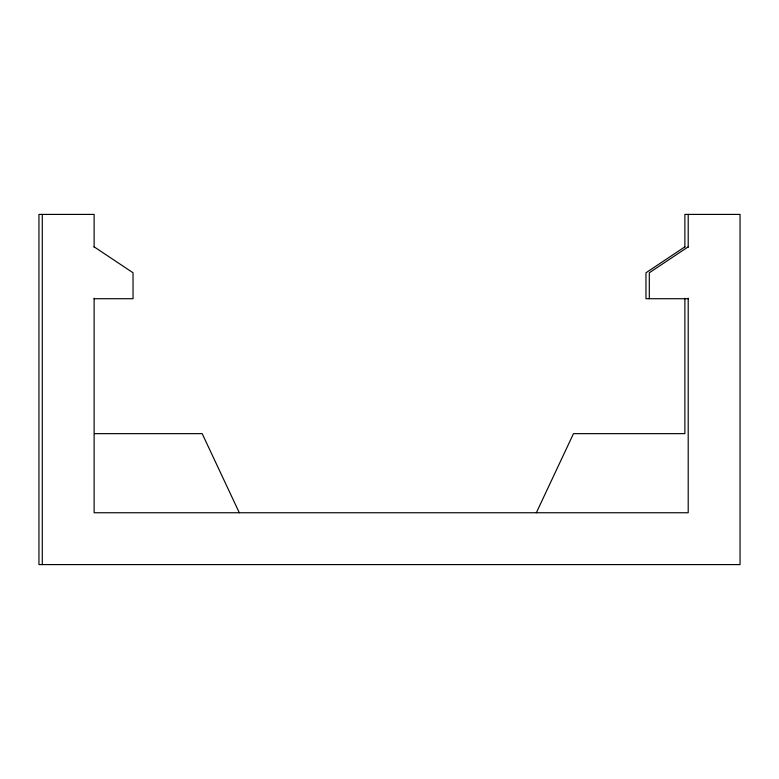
<?xml version="1.0" encoding="UTF-8"?>
<svg xmlns="http://www.w3.org/2000/svg" width="779" height="779" viewBox="0 0 779 779"><rect width="100%" height="100%" fill="white"/><g stroke="black" fill="none" stroke-linecap="round" stroke-linejoin="round"><path stroke-width="1.17" d="M536.351 512.748L573.48 433.64L684.877 433.64L684.877 298.191M684.877 246.836L645.966 272.777L645.966 298.717L688.208 298.717M688.208 246.836L649.306 272.777L649.306 298.717M94.123 298.717L133.034 298.717L133.034 272.777L94.123 246.836M94.425 433.64L202.18 433.64L239.309 512.748M688.208 214.41L688.208 247.255M688.208 298.191L688.208 512.748L94.123 512.748L94.123 298.191M684.877 247.255L684.877 214.41L740.05 214.41L740.05 564.59L38.95 564.59L38.95 214.41L94.123 214.41L94.123 247.255M42.29 214.41L42.29 564.59"/></g></svg>
